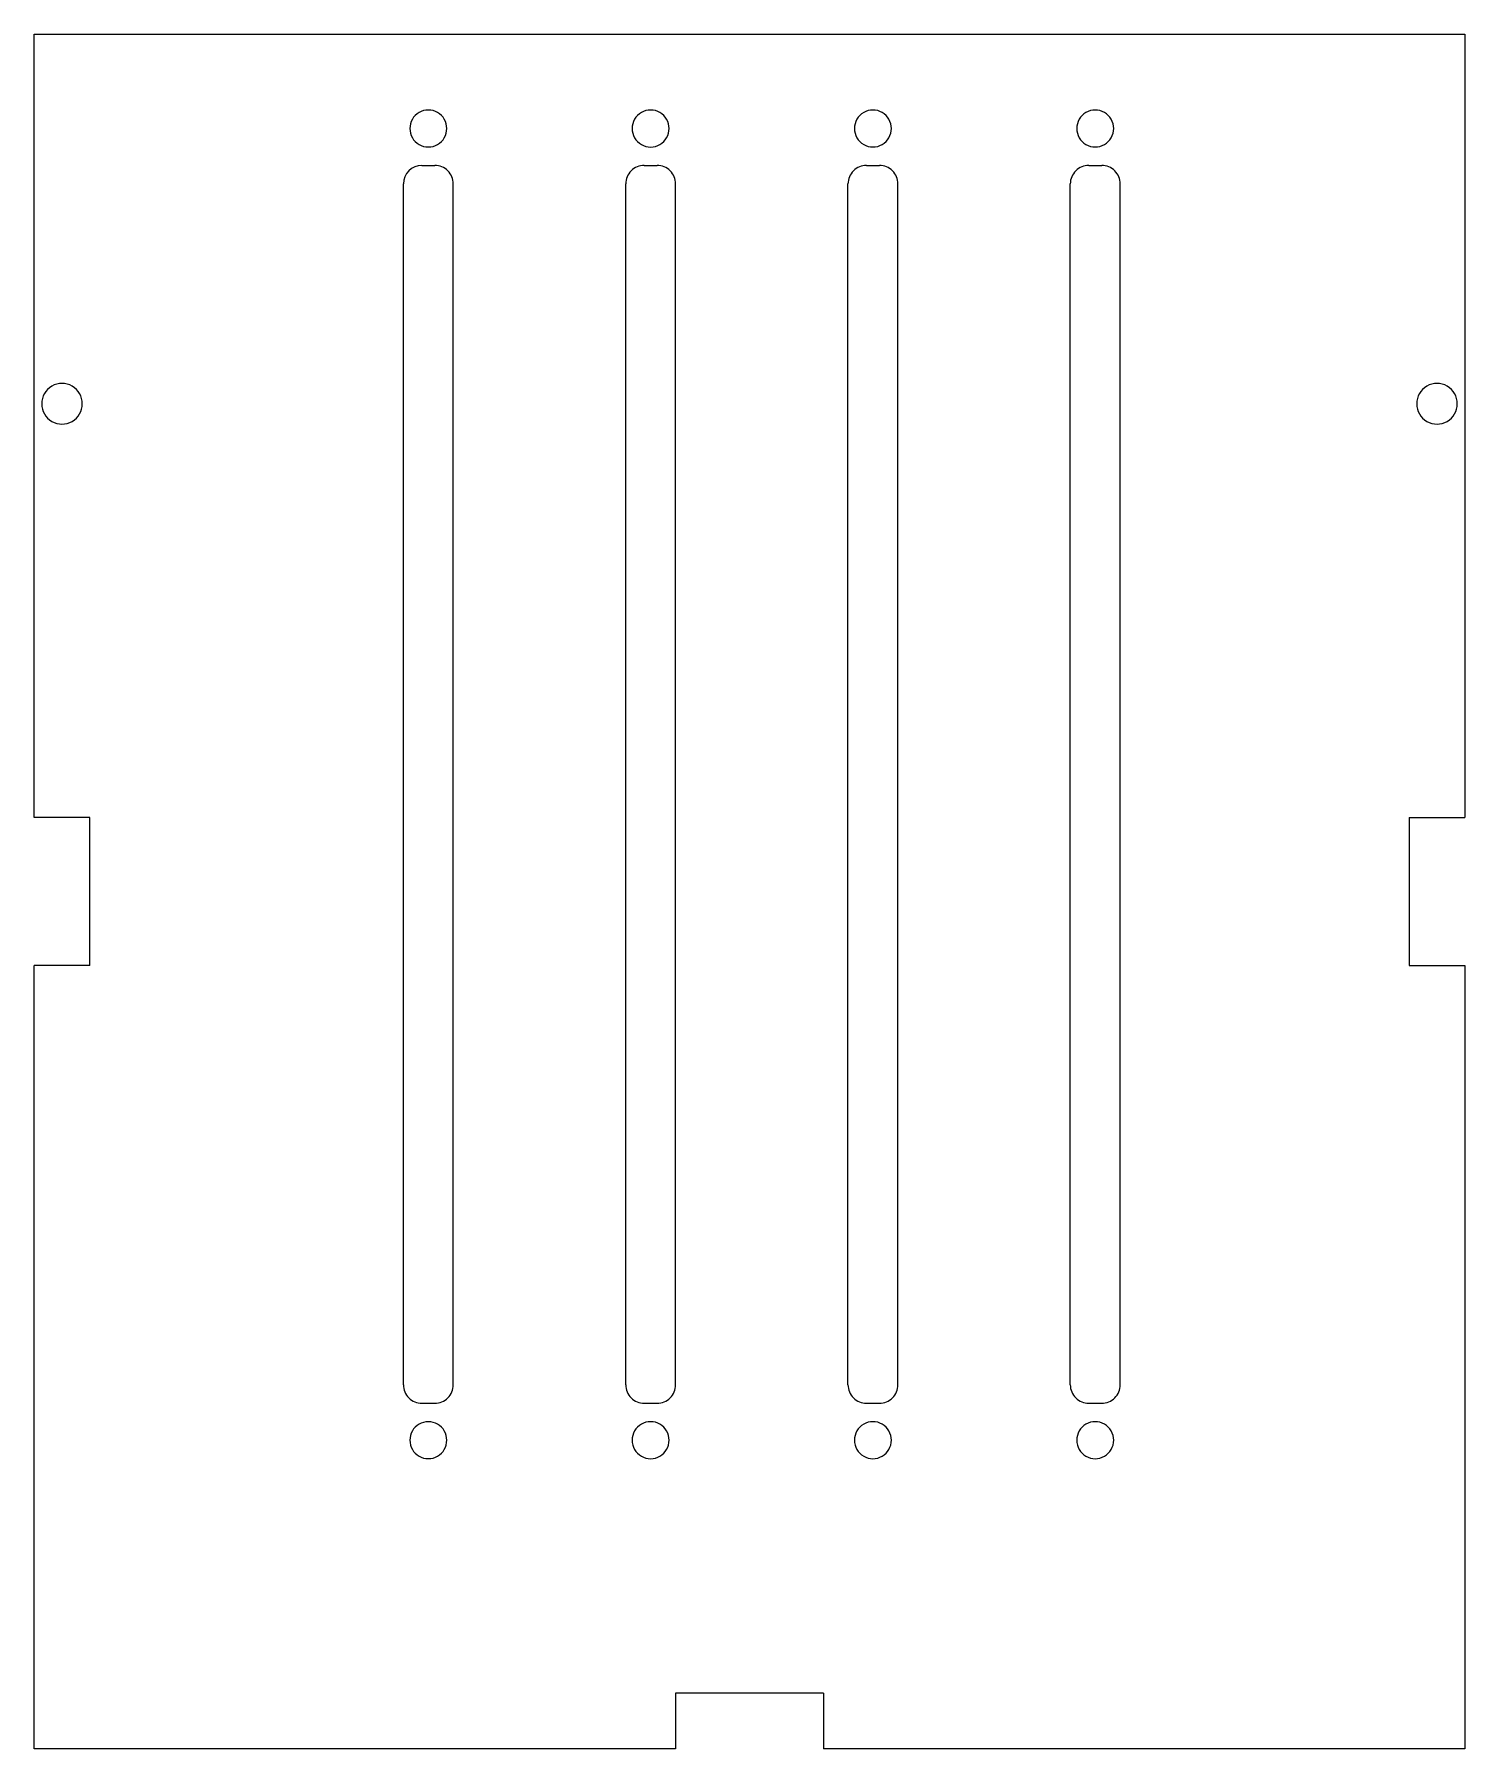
# Model space of a CAD drawing. Extents: x 10 to 217, y 109 to 372.
# Drawn here: x 12.6 to 90, y 108.7 to 201.5 of the extents above; entities that cross this region are included whole.
import ezdxf

# ---------------------------------------------------------------- set-up
doc = ezdxf.new("R2010")
doc.units = 0
doc.layers.add('Layer_1', color=7, linetype='CONTINUOUS')

msp = doc.modelspace()

# ---------------------------------------------------------------- linework, layer by layer
at = {"layer": 'Layer_1', "color": 7}
for points in [[(12.558478, 201.460832), (89.988476, 201.460832)], [(12.558478, 159.060843), (12.558478, 201.460832)], [(89.988476, 201.460832), (89.988476, 159.060843)], [(33.538476, 194.360834), (34.238476, 194.360834)], [(45.57181, 194.360834), (46.27181, 194.360834)], [(57.605143, 194.360834), (58.305143, 194.360834)], [(69.638476, 194.360834), (70.338476, 194.360834)], [(32.538478, 128.360842), (32.538478, 193.360833)], [(35.238476, 128.360842), (35.238476, 193.360833)], [(44.571809, 128.360842), (44.571809, 193.360833)], [(47.271811, 128.360842), (47.271811, 193.360833)], [(56.605143, 128.360842), (56.605143, 193.360833)], [(59.305143, 128.360842), (59.305143, 193.360833)], [(68.638476, 128.360842), (68.638476, 193.360833)], [(71.338476, 128.360842), (71.338476, 193.360833)], [(15.558477, 159.060843), (12.558478, 159.060843)], [(15.558477, 151.060822), (15.558477, 159.060843)], [(86.988476, 159.060843), (86.988476, 151.060822)], [(86.988476, 159.060843), (89.988476, 159.060843)], [(15.558477, 151.060822), (12.558478, 151.060822)], [(12.558478, 108.660841), (12.558478, 151.060822)], [(86.988476, 151.060822), (89.988476, 151.060822)], [(89.988476, 151.060822), (89.988476, 108.660841)], [(33.538476, 127.360823), (34.238476, 127.360823)], [(45.57181, 127.360823), (46.27181, 127.360823)], [(57.605143, 127.360823), (58.305143, 127.360823)], [(69.638476, 127.360823), (70.338476, 127.360823)], [(55.273476, 111.660845), (47.273475, 111.660845)], [(47.273475, 111.660845), (47.273475, 108.660841)], [(55.273476, 111.660845), (55.273476, 108.660841)], [(47.273475, 108.660841), (12.558478, 108.660841)], [(89.988476, 108.660841), (55.273476, 108.660841)]]:
    msp.add_lwpolyline(points, dxfattribs=at)
for points in [[(34.888478, 196.360832)], [(46.921809, 196.360832)], [(58.955143, 196.360832)], [(70.988476, 196.360832)], [(15.158477, 181.460838)], [(89.588476, 181.460838)], [(34.888478, 125.360838)], [(46.921809, 125.360838)], [(58.955143, 125.360838)], [(70.988476, 125.360838)]]:
    msp.add_lwpolyline(points, close=True, dxfattribs=at)
for points in [[(33.388477, 197.226858), (33.079075, 197.048225), (32.888476, 196.718098), (32.888476, 196.360832)], [(34.388477, 197.226858), (34.079076, 197.405491), (33.697878, 197.405491), (33.388477, 197.226858)], [(34.888478, 196.360832), (34.888478, 196.718098), (34.697879, 197.048225), (34.388477, 197.226858)], [(45.421446, 197.227908), (45.111861, 197.048995), (44.92136, 196.718398), (44.921811, 196.360832)], [(46.422174, 197.227908), (46.112588, 197.406821), (45.731032, 197.406821), (45.421446, 197.227908)], [(46.921809, 196.360832), (46.92226, 196.718398), (46.73176, 197.048995), (46.422174, 197.227908)], [(57.454994, 197.227287), (57.145518, 197.048539), (56.954959, 196.718221), (56.955143, 196.360832)], [(58.455291, 197.227287), (58.145815, 197.406034), (57.764471, 197.406034), (57.454994, 197.227287)], [(58.955143, 196.360832), (58.955327, 196.718221), (58.764768, 197.048539), (58.455291, 197.227287)], [(69.488328, 197.227287), (69.178851, 197.048539), (68.988292, 196.718221), (68.988476, 196.360832)], [(70.488625, 197.227287), (70.179148, 197.406034), (69.797804, 197.406034), (69.488328, 197.227287)], [(70.988476, 196.360832), (70.98866, 196.718221), (70.798101, 197.048539), (70.488625, 197.227287)], [(32.888476, 196.360832), (32.888476, 196.003567), (33.079075, 195.673439), (33.388477, 195.494806)], [(34.388477, 195.494806), (34.697879, 195.673439), (34.888478, 196.003567), (34.888478, 196.360832)], [(44.921811, 196.360832), (44.92136, 196.003267), (45.111861, 195.67267), (45.421446, 195.493757)], [(46.422174, 195.493757), (46.73176, 195.67267), (46.92226, 196.003267), (46.921809, 196.360832)], [(56.955143, 196.360832), (56.954959, 196.003444), (57.145518, 195.673125), (57.454994, 195.494378)], [(58.455291, 195.494378), (58.764768, 195.673125), (58.955327, 196.003444), (58.955143, 196.360832)], [(68.988476, 196.360832), (68.988292, 196.003444), (69.178851, 195.673125), (69.488328, 195.494378)], [(70.488625, 195.494378), (70.798101, 195.673125), (70.98866, 196.003444), (70.988476, 196.360832)], [(33.388477, 195.494806), (33.697878, 195.316174), (34.079076, 195.316174), (34.388477, 195.494806)], [(45.421446, 195.493757), (45.731032, 195.314844), (46.112588, 195.314844), (46.422174, 195.493757)], [(57.454994, 195.494378), (57.764471, 195.315631), (58.145815, 195.315631), (58.455291, 195.494378)], [(69.488328, 195.494378), (69.797804, 195.315631), (70.179148, 195.315631), (70.488625, 195.494378)], [(33.538476, 194.360834), (32.986191, 194.360833), (32.538477, 193.913117), (32.538478, 193.360833)], [(34.945583, 194.067941), (34.758047, 194.255477), (34.503692, 194.360834), (34.238476, 194.360834)], [(35.238476, 193.360833), (35.238476, 193.62605), (35.13312, 193.880404), (34.945583, 194.067941)], [(44.864703, 194.067941), (44.677166, 193.880404), (44.571809, 193.62605), (44.571809, 193.360833)], [(45.57181, 194.360834), (45.306593, 194.360834), (45.052239, 194.255477), (44.864703, 194.067941)], [(46.978918, 194.067941), (46.791381, 194.255477), (46.537027, 194.360834), (46.27181, 194.360834)], [(47.271811, 193.360833), (47.271811, 193.62605), (47.166454, 193.880404), (46.978918, 194.067941)], [(56.898036, 194.06794), (56.7105, 193.880404), (56.605143, 193.62605), (56.605143, 193.360833)], [(57.605143, 194.360834), (57.339926, 194.360834), (57.085572, 194.255477), (56.898036, 194.06794)], [(59.01225, 194.06794), (58.824713, 194.255477), (58.570359, 194.360834), (58.305143, 194.360834)], [(59.305143, 193.360833), (59.305143, 193.62605), (59.199786, 193.880404), (59.01225, 194.06794)], [(68.931369, 194.06794), (68.743833, 193.880404), (68.638476, 193.62605), (68.638476, 193.360833)], [(69.638476, 194.360834), (69.37326, 194.360834), (69.118906, 194.255477), (68.931369, 194.06794)], [(71.045583, 194.06794), (70.858047, 194.255477), (70.603693, 194.360834), (70.338476, 194.360834)], [(71.338476, 193.360833), (71.338476, 193.62605), (71.233119, 193.880404), (71.045583, 194.06794)], [(13.508478, 182.413466), (13.168136, 182.21697), (12.958478, 181.85383), (12.958478, 181.460838)], [(14.608478, 182.413466), (14.268136, 182.609962), (13.848819, 182.609962), (13.508478, 182.413466)], [(15.158477, 181.460838), (15.158477, 181.85383), (14.948819, 182.21697), (14.608478, 182.413466)], [(87.938476, 182.413466), (87.598135, 182.21697), (87.388476, 181.85383), (87.388476, 181.460838)], [(89.038476, 182.413466), (88.698135, 182.609962), (88.278817, 182.609962), (87.938476, 182.413466)], [(89.588476, 181.460838), (89.588476, 181.85383), (89.378817, 182.21697), (89.038476, 182.413466)], [(12.958478, 181.460838), (12.958478, 181.067846), (13.168136, 180.704706), (13.508478, 180.50821)], [(14.608478, 180.50821), (14.948819, 180.704706), (15.158477, 181.067846), (15.158477, 181.460838)], [(87.388476, 181.460838), (87.388476, 181.067846), (87.598135, 180.704706), (87.938476, 180.50821)], [(89.038476, 180.50821), (89.378817, 180.704706), (89.588476, 181.067846), (89.588476, 181.460838)], [(13.508478, 180.50821), (13.848819, 180.311714), (14.268136, 180.311714), (14.608478, 180.50821)], [(87.938476, 180.50821), (88.278817, 180.311714), (88.698135, 180.311714), (89.038476, 180.50821)], [(32.538478, 128.360842), (32.538472, 128.095623), (32.643827, 127.841264), (32.831363, 127.653724)], [(34.94559, 127.653723), (35.133127, 127.841263), (35.238481, 128.095622), (35.238476, 128.360842)], [(44.571809, 128.360842), (44.571804, 128.095622), (44.677159, 127.841263), (44.864696, 127.653723)], [(46.978924, 127.653723), (47.166461, 127.841263), (47.271816, 128.095622), (47.271811, 128.360842)], [(56.605143, 128.360842), (56.605138, 128.095622), (56.710492, 127.841264), (56.898029, 127.653723)], [(59.012256, 127.653723), (59.199793, 127.841264), (59.305148, 128.095623), (59.305143, 128.360842)], [(68.638476, 128.360842), (68.638471, 128.095622), (68.743826, 127.841264), (68.931363, 127.653723)], [(71.04559, 127.653723), (71.233126, 127.841264), (71.338481, 128.095623), (71.338476, 128.360842)], [(32.831363, 127.653724), (33.0189, 127.466183), (33.273256, 127.360824), (33.538476, 127.360823)], [(34.238476, 127.360823), (34.503696, 127.360823), (34.758053, 127.466182), (34.94559, 127.653723)], [(44.864696, 127.653723), (45.052233, 127.466182), (45.30659, 127.360823), (45.57181, 127.360823)], [(46.27181, 127.360823), (46.53703, 127.360823), (46.791387, 127.466182), (46.978924, 127.653723)], [(56.898029, 127.653723), (57.085566, 127.466183), (57.339923, 127.360823), (57.605143, 127.360823)], [(58.305143, 127.360823), (58.570363, 127.360823), (58.824719, 127.466183), (59.012256, 127.653723)], [(68.931363, 127.653723), (69.1189, 127.466183), (69.373256, 127.360823), (69.638476, 127.360823)], [(70.338476, 127.360823), (70.603696, 127.360823), (70.858053, 127.466183), (71.04559, 127.653723)], [(33.388477, 126.226864), (33.079075, 126.048231), (32.888476, 125.718104), (32.888476, 125.360838)], [(34.388477, 126.226864), (34.079076, 126.405497), (33.697878, 126.405497), (33.388477, 126.226864)], [(34.888478, 125.360838), (34.888478, 125.718104), (34.697879, 126.048231), (34.388477, 126.226864)], [(45.421446, 126.227913), (45.111861, 126.049), (44.92136, 125.718403), (44.921811, 125.360838)], [(46.422174, 126.227913), (46.112588, 126.406826), (45.731032, 126.406826), (45.421446, 126.227913)], [(46.921809, 125.360838), (46.92226, 125.718403), (46.73176, 126.049), (46.422174, 126.227913)], [(57.454994, 126.227292), (57.145518, 126.048545), (56.954959, 125.718226), (56.955143, 125.360838)], [(58.455291, 126.227292), (58.145815, 126.406039), (57.764471, 126.406039), (57.454994, 126.227292)], [(58.955143, 125.360838), (58.955327, 125.718226), (58.764768, 126.048545), (58.455291, 126.227292)], [(69.488328, 126.227292), (69.178851, 126.048545), (68.988292, 125.718226), (68.988476, 125.360838)], [(70.488625, 126.227292), (70.179148, 126.406039), (69.797804, 126.406039), (69.488328, 126.227292)], [(70.988476, 125.360838), (70.98866, 125.718226), (70.798101, 126.048545), (70.488625, 126.227292)], [(32.888476, 125.360838), (32.888476, 125.003572), (33.079075, 124.673445), (33.388477, 124.494812)], [(34.388477, 124.494812), (34.697879, 124.673445), (34.888478, 125.003572), (34.888478, 125.360838)], [(44.921811, 125.360838), (44.92136, 125.003272), (45.111861, 124.672675), (45.421446, 124.493762)], [(46.422174, 124.493762), (46.73176, 124.672675), (46.92226, 125.003272), (46.921809, 125.360838)], [(56.955143, 125.360838), (56.954959, 125.00345), (57.145518, 124.673131), (57.454994, 124.494384)], [(58.455291, 124.494384), (58.764768, 124.673131), (58.955327, 125.00345), (58.955143, 125.360838)], [(68.988476, 125.360838), (68.988292, 125.00345), (69.178851, 124.673131), (69.488328, 124.494384)], [(70.488625, 124.494384), (70.798101, 124.673131), (70.98866, 125.00345), (70.988476, 125.360838)], [(33.388477, 124.494812), (33.697878, 124.316179), (34.079076, 124.316179), (34.388477, 124.494812)], [(45.421446, 124.493762), (45.731032, 124.314849), (46.112588, 124.314849), (46.422174, 124.493762)], [(57.454994, 124.494384), (57.764471, 124.315636), (58.145815, 124.315636), (58.455291, 124.494384)], [(69.488328, 124.494384), (69.797804, 124.315636), (70.179148, 124.315636), (70.488625, 124.494384)]]:
    msp.add_open_spline(points, degree=3, dxfattribs=at)

doc.saveas('drawing.dxf')
